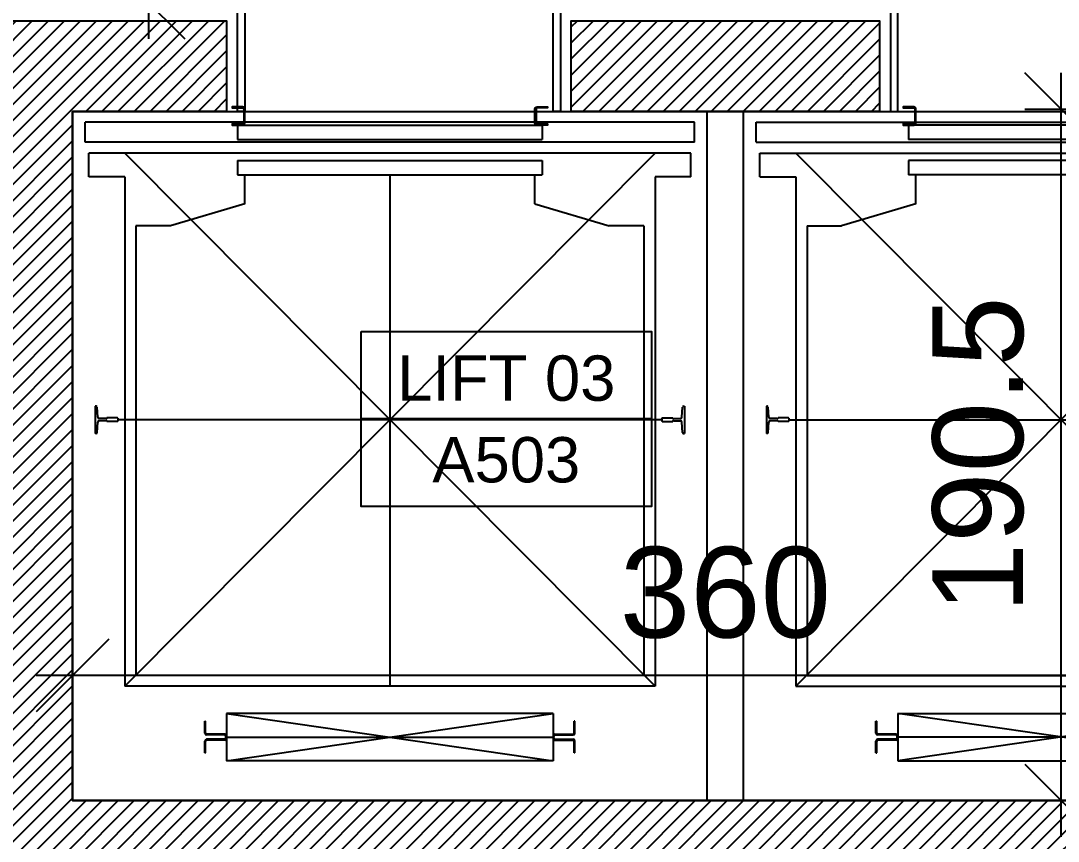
# Model space of a CAD drawing. Extents: x -0.9 to 45.6, y -8.7 to 61.5.
# Drawn here: x 11.736 to 14.596, y 7.738 to 10 of the extents above; entities that cross this region are included whole.
import ezdxf
from ezdxf.enums import TextEntityAlignment as Align

# ---------------------------------------------------------------- set-up
doc = ezdxf.new("R2010")
doc.units = 0
doc.header["$MEASUREMENT"] = 0
doc.header["$PDMODE"] = 35
doc.header["$PDSIZE"] = 0.3
doc.layers.get('0').update_dxf_attribs({"linetype": 'CONTINUOUS'})
doc.layers.get('DEFPOINTS').update_dxf_attribs({"linetype": 'CONTINUOUS'})
for name, color, linetype in [('A-ANNO-EVTRTAG', 7, 'CONTINUOUS'), ('A-asc', 15, 'CONTINUOUS'), ('a-dim', 3, 'CONTINUOUS'), ('A-HATCH-CONC', 8, 'CONTINUOUS'), ('A-PROJECTION', 9, 'CONTINUOUS'), ('A-sect-marble', 1, 'CONTINUOUS'), ('S-2ND-3RD-4-5-6TH$0$A-SHAFT GR', 8, 'CONTINUOUS'), ('S-2ND-3RD-4-5-6TH$0$A-STR 2-3-4-5-6', 2, 'CONTINUOUS')]:
    doc.layers.add(name, color=color, linetype=linetype)
doc.styles.add('A100-STEXT', font='arial.ttf', dxfattribs={"height": 0.25})
doc.styles.add('BLOCK', font='arial.ttf', dxfattribs={"width": 0.8, "height": 0.25})
doc.dimstyles.new('A100-DIM', dxfattribs={"dimtxt": 0.25, "dimasz": 0.2, "dimexe": 0.1, "dimexo": 0.3, "dimgap": 0.1, "dimtad": 1, "dimlfac": 100, "dimrnd": 0.5, "dimdsep": 46, "dimtxsty": 'A100-STEXT', "dimblk1": 'OBLIQUE', "dimblk2": 'OBLIQUE', "dimsah": 1, "dimcen": -0.05, "dimdle": 0.1, "dimclrd": 15, "dimclre": 15, "dimclrt": 256, "dimadec": 0, "dimazin": 0, "dimtfac": 0.28, "dimtix": 1, "dimtmove": 2, "dimatfit": 3, "dimldrblk": 'OBLIQUE', "dimfxl": 1, "dimtolj": 1, "dimarcsym": 0})

# ---------------------------------------------------------------- blocks, each defined once
blk = doc.blocks.new('A-AXIS$0$block-elevator')
at = {"color": 0}
for p, q in [((1.606, -0.315), (1.606, 1.585)), ((1.706, -0.315), (1.706, 1.585)), ((1.571, 1.555), (-0.109, 1.555)), ((-0.109, 1.5), (-0.109, 1.555)), ((0.311, 1.5475), (0.311, 1.5075)), ((0.311, 1.5475), (1.151, 1.5475)), ((1.151, 1.5475), (1.151, 1.5075)), ((1.571, 1.5), (1.571, 1.555)), ((1.741, 1.555), (3.421, 1.555)), ((1.741, 1.5), (1.741, 1.555)), ((2.161, 1.5475), (2.161, 1.5075)), ((3.001, 1.5475), (2.161, 1.5475)), ((1.571, 1.5), (-0.109, 1.5)), ((0.311, 1.5075), (1.151, 1.5075)), ((1.741, 1.5), (3.421, 1.5)), ((3.001, 1.5075), (2.161, 1.5075)), ((1.561, 1.47), (-0.099, 1.47)), ((-0.099, 1.405), (-0.099, 1.47)), ((1.462, 0), (0, 1.47)), ((0, 0), (1.462, 1.47)), ((1.561, 1.405), (1.561, 1.47)), ((1.751, 1.47), (3.411, 1.47)), ((1.751, 1.405), (1.751, 1.47)), ((3.312, 0), (1.85, 1.47)), ((1.85, 0), (3.312, 1.47)), ((0.311, 1.45), (1.151, 1.45)), ((0.311, 1.45), (0.311, 1.41)), ((1.151, 1.45), (1.151, 1.41)), ((3.001, 1.45), (2.161, 1.45)), ((2.161, 1.45), (2.161, 1.41)), ((0, 1.405), (-0.099, 1.405)), ((0, 1.405), (0, 0)), ((0.311, 1.41), (1.151, 1.41)), ((0.331, 1.33), (0.331, 1.41)), ((0.731, 1.41), (0.731, 0)), ((1.131, 1.33), (1.131, 1.41)), ((1.462, 1.405), (1.462, 0)), ((1.561, 1.405), (1.462, 1.405)), ((1.751, 1.405), (1.85, 1.405)), ((1.85, 1.405), (1.85, 0)), ((3.001, 1.41), (2.161, 1.41)), ((2.181, 1.33), (2.181, 1.41)), ((0.331, 1.33), (0.126, 1.27)), ((1.131, 1.33), (1.336, 1.27)), ((2.181, 1.33), (1.976, 1.27)), ((0.031, 1.27), (0.031, 0.03)), ((0.126, 1.27), (0.031, 1.27)), ((1.431, 1.27), (1.336, 1.27)), ((1.431, 1.27), (1.431, 0.03)), ((1.881, 1.27), (1.976, 1.27)), ((1.881, 1.27), (1.881, 0.03)), ((-0.081, 0.7725), (-0.081, 0.6975)), ((-0.0784, 0.7725), (-0.081, 0.7725)), ((1.5404, 0.7725), (1.543, 0.7725)), ((1.543, 0.7725), (1.543, 0.6975)), ((1.769, 0.7725), (1.769, 0.6975)), ((1.7716, 0.7725), (1.769, 0.7725)), ((-0.0742, 0.7418), (-0.0759, 0.7701)), ((1.5362, 0.7418), (1.5379, 0.7701)), ((1.7758, 0.7418), (1.7741, 0.7701)), ((-0.0759, 0.6999), (-0.0742, 0.7282)), ((-0.0505, 0.738), (-0.0702, 0.738)), ((-0.0505, 0.732), (-0.0702, 0.732)), ((-0.049, 0.74), (-0.049, 0.7395)), ((-0.02, 0.74), (-0.049, 0.74)), ((-0.049, 0.7305), (-0.049, 0.73)), ((-0.02, 0.73), (-0.049, 0.73)), ((-0.019, 0.739), (-0.02, 0.74)), ((-0.02, 0.73), (-0.019, 0.731)), ((-0.019, 0.739), (-0.019, 0.731)), ((1.481, 0.735), (-0.019, 0.735)), ((1.481, 0.739), (1.482, 0.74)), ((1.481, 0.739), (1.481, 0.731)), ((1.482, 0.73), (1.481, 0.731)), ((1.482, 0.74), (1.511, 0.74)), ((1.482, 0.73), (1.511, 0.73)), ((1.511, 0.74), (1.511, 0.7395)), ((1.511, 0.7305), (1.511, 0.73)), ((1.5125, 0.738), (1.5322, 0.738)), ((1.5125, 0.732), (1.5322, 0.732)), ((1.5379, 0.6999), (1.5362, 0.7282)), ((1.7741, 0.6999), (1.7758, 0.7282)), ((1.7995, 0.738), (1.7798, 0.738)), ((1.7995, 0.732), (1.7798, 0.732)), ((1.801, 0.74), (1.801, 0.7395)), ((1.83, 0.74), (1.801, 0.74)), ((1.801, 0.7305), (1.801, 0.73)), ((1.83, 0.73), (1.801, 0.73)), ((1.831, 0.739), (1.83, 0.74)), ((1.83, 0.73), (1.831, 0.731)), ((1.831, 0.739), (1.831, 0.731)), ((1.831, 0.735), (3.331, 0.735)), ((-0.0784, 0.6975), (-0.081, 0.6975)), ((1.5404, 0.6975), (1.543, 0.6975)), ((1.7716, 0.6975), (1.769, 0.6975)), ((1.431, 0.03), (0.031, 0.03)), ((1.881, 0.03), (3.281, 0.03)), ((1.462, 0), (0, 0)), ((1.85, 0), (3.312, 0)), ((0.281, -0.075), (1.181, -0.205)), ((0.281, -0.205), (1.181, -0.075)), ((1.181, -0.075), (0.281, -0.075)), ((0.281, -0.075), (0.281, -0.205)), ((1.181, -0.075), (1.181, -0.205)), ((3.031, -0.205), (2.131, -0.075)), ((3.031, -0.075), (2.131, -0.205)), ((2.131, -0.075), (3.031, -0.075)), ((2.131, -0.075), (2.131, -0.205)), ((0.221, -0.129), (0.221, -0.0965)), ((0.221, -0.0965), (0.223, -0.0965)), ((0.223, -0.129), (0.223, -0.0965)), ((1.239, -0.129), (1.239, -0.0965)), ((1.241, -0.0965), (1.239, -0.0965)), ((1.241, -0.129), (1.241, -0.0965)), ((2.071, -0.129), (2.071, -0.0965)), ((2.071, -0.0965), (2.073, -0.0965)), ((2.073, -0.129), (2.073, -0.0965)), ((0.276, -0.132), (0.226, -0.132)), ((0.276, -0.134), (0.226, -0.134)), ((0.279, -0.143), (0.279, -0.137)), ((0.281, -0.137), (0.281, -0.143)), ((0.281, -0.14), (1.181, -0.14)), ((1.181, -0.137), (1.181, -0.143)), ((1.183, -0.143), (1.183, -0.137)), ((1.186, -0.132), (1.236, -0.132)), ((1.186, -0.134), (1.236, -0.134)), ((2.126, -0.132), (2.076, -0.132)), ((2.126, -0.134), (2.076, -0.134)), ((2.129, -0.143), (2.129, -0.137)), ((2.131, -0.137), (2.131, -0.143)), ((3.031, -0.14), (2.131, -0.14)), ((0.221, -0.1835), (0.221, -0.151)), ((0.223, -0.1835), (0.223, -0.151)), ((0.276, -0.146), (0.226, -0.146)), ((0.276, -0.148), (0.226, -0.148)), ((1.186, -0.146), (1.236, -0.146)), ((1.186, -0.148), (1.236, -0.148)), ((1.239, -0.1835), (1.239, -0.151)), ((1.241, -0.1835), (1.241, -0.151)), ((2.071, -0.1835), (2.071, -0.151)), ((2.073, -0.1835), (2.073, -0.151)), ((2.126, -0.146), (2.076, -0.146)), ((2.126, -0.148), (2.076, -0.148)), ((0.221, -0.1835), (0.223, -0.1835)), ((1.241, -0.1835), (1.239, -0.1835)), ((2.071, -0.1835), (2.073, -0.1835)), ((1.181, -0.205), (0.281, -0.205)), ((2.131, -0.205), (3.031, -0.205))]:
    blk.add_line(p, q, dxfattribs=at)
for points in [[(0.325, 1.5475, 0.414214), (0.331, 1.5535), (0.331, 1.5915, 0.414214), (0.325, 1.5975), (0.296, 1.5975), (0.296, 1.5945), (0.325, 1.5945, -0.414214), (0.328, 1.5915), (0.328, 1.5535, -0.414214), (0.325, 1.5505), (0.296, 1.5505), (0.296, 1.5475)], [(1.137, 1.5505), (1.166, 1.5505), (1.166, 1.5475), (1.137, 1.5475, -0.414214), (1.131, 1.5535), (1.131, 1.5915, -0.414214), (1.137, 1.5975), (1.166, 1.5975), (1.166, 1.5945), (1.137, 1.5945, 0.414214), (1.134, 1.5915), (1.134, 1.5535, 0.414214)], [(2.175, 1.5505), (2.146, 1.5505), (2.146, 1.5475), (2.175, 1.5475, 0.414214), (2.181, 1.5535), (2.181, 1.5915, 0.414214), (2.175, 1.5975), (2.146, 1.5975), (2.146, 1.5945), (2.175, 1.5945, -0.414214), (2.178, 1.5915), (2.178, 1.5535, -0.414214)]]:
    blk.add_lwpolyline(points, format="xyb", close=True, dxfattribs=at)
for centre, radius, start, end in [((-0.0784, 0.77), 0.0025, 3.3178, 90), ((1.5404, 0.77), 0.0025, 90, 176.6822), ((1.7716, 0.77), 0.0025, 3.3178, 90), ((-0.0702, 0.742), 0.004, 183.3178, 270), ((-0.0702, 0.728), 0.004, 90, 176.6822), ((-0.0505, 0.7395), 0.0015, 270, 0), ((-0.0505, 0.7305), 0.0015, 0, 90), ((1.5125, 0.7395), 0.0015, 180, 270), ((1.5125, 0.7305), 0.0015, 90, 180), ((1.5322, 0.742), 0.004, 270, 356.6822), ((1.5322, 0.728), 0.004, 3.3178, 90), ((1.7798, 0.742), 0.004, 183.3178, 270), ((1.7798, 0.728), 0.004, 90, 176.6822), ((1.7995, 0.7395), 0.0015, 270, 0), ((1.7995, 0.7305), 0.0015, 0, 90), ((-0.0784, 0.7), 0.0025, 270, 356.6822), ((1.5404, 0.7), 0.0025, 183.3178, 270), ((1.7716, 0.7), 0.0025, 270, 356.6822), ((0.226, -0.129), 0.005, 180, 270), ((0.226, -0.129), 0.003, 180, 270), ((0.276, -0.137), 0.005, 0, 90), ((0.276, -0.137), 0.003, 0, 90), ((0.276, -0.143), 0.005, 270, 0), ((0.276, -0.143), 0.003, 270, 0), ((1.186, -0.137), 0.005, 90, 180), ((1.186, -0.143), 0.005, 180, 270), ((1.186, -0.137), 0.003, 90, 180), ((1.186, -0.143), 0.003, 180, 270), ((1.236, -0.129), 0.005, 270, 0), ((1.236, -0.129), 0.003, 270, 0), ((2.076, -0.129), 0.005, 180, 270), ((2.076, -0.129), 0.003, 180, 270), ((2.126, -0.137), 0.005, 0, 90), ((2.126, -0.137), 0.003, 0, 90), ((2.126, -0.143), 0.005, 270, 0), ((2.126, -0.143), 0.003, 270, 0), ((0.226, -0.151), 0.005, 90, 180), ((0.226, -0.151), 0.003, 90, 180), ((1.236, -0.151), 0.005, 0, 90), ((1.236, -0.151), 0.003, 0, 90), ((2.076, -0.151), 0.005, 90, 180), ((2.076, -0.151), 0.003, 90, 180)]:
    blk.add_arc(centre, radius, start, end, dxfattribs=at)
blk = doc.blocks.new('EVTRTAG')
at = {"color": 7}
for points in [[(-0.008, 0.004823), (0.008, 0.004823), (0.008, 0), (-0.008, 0)], [(-0.008, 0), (0.008, 0), (0.008, -0.004823), (-0.008, -0.004823)]]:
    blk.add_lwpolyline(points, close=True, dxfattribs=at)
at = {"color": 7, "style": 'BLOCK'}
blk.add_attdef('EVTR', text='', height=0.0025, dxfattribs=at).set_placement((0, 0.00225), align=Align.MIDDLE)
blk.add_attdef('DWG', text='', height=0.0025, rotation=360, dxfattribs=at).set_placement((0, -0.00225), align=Align.MIDDLE)
blk = doc.blocks.new('_OBLIQUE')
at = {"color": 0, "linetype": 'ByBlock'}
blk.add_line((-0.5, -0.5), (0.5, 0.5), dxfattribs=at)
blk = doc.blocks.new('*D204')
at = {"layer": 'a-dim', "color": 15, "lineweight": -2}
for p, q in [((14.6034, 9.8565), (14.6034, 7.75)), ((14.5034, 9.7565), (14.7034, 9.7565)), ((14.5034, 7.85), (14.7034, 7.85))]:
    blk.add_line(p, q, dxfattribs=at)
at = {"layer": 'DEFPOINTS', "color": 0}
for p in [(14.2034, 9.7565), (14.2034, 7.85), (14.6034, 7.85)]:
    blk.add_point(p, dxfattribs=at)
at = {"layer": 'a-dim', "color": 15, "lineweight": -2, "xscale": 0.2, "yscale": 0.2, "zscale": 0.2}
for p, rotation in [((14.6034, 9.7565), 90), ((14.6034, 7.85), 270)]:
    blk.add_blockref('_OBLIQUE', p, dxfattribs=dict(at, rotation=rotation))
at = {"layer": 'a-dim', "insert": (14.3757, 8.8032), "char_height": 0.25, "attachment_point": 5, "rotation": 90, "style": 'A100-STEXT'}
blk.add_mtext('\\A1;190.5', dxfattribs=at)
blk = doc.blocks.new('*D205')
at = {"layer": 'a-dim', "color": 15, "lineweight": -2}
for p, q in [((11.8784, 8.15), (11.8784, 8.295)), ((15.4784, 8.15), (15.4784, 8.295)), ((15.5784, 8.195), (11.7784, 8.195))]:
    blk.add_line(p, q, dxfattribs=at)
at = {"layer": 'DEFPOINTS', "color": 0}
for p in [(11.8784, 8.195), (11.8784, 7.85), (15.4784, 7.85)]:
    blk.add_point(p, dxfattribs=at)
at = {"layer": 'a-dim', "color": 15, "lineweight": -2, "xscale": 0.2, "yscale": 0.2, "zscale": 0.2}
for p, rotation in [((11.8784, 8.195), 179.9999999995293), ((15.4784, 8.195), 359.9999999995293)]:
    blk.add_blockref('_OBLIQUE', p, dxfattribs=dict(at, rotation=rotation))
at = {"layer": 'a-dim', "insert": (13.6784, 8.4227), "char_height": 0.25, "attachment_point": 5, "style": 'A100-STEXT'}
blk.add_mtext('\\A1;360', dxfattribs=at)
blk = doc.blocks.new('*D206')
at = {"layer": 'a-dim', "color": 15, "lineweight": -2}
for p, q in [((12.0879, 11.7), (12.0879, 9.95)), ((12.3034, 11.6), (12.1879, 11.6)), ((12.3034, 10.05), (12.1879, 10.05))]:
    blk.add_line(p, q, dxfattribs=at)
at = {"layer": 'DEFPOINTS', "color": 0}
for p in [(12.0034, 11.6), (12.0034, 10.05), (12.0879, 10.05)]:
    blk.add_point(p, dxfattribs=at)
at = {"layer": 'a-dim', "color": 15, "lineweight": -2, "xscale": 0.2, "yscale": 0.2, "zscale": 0.2}
for p, rotation in [((12.0879, 11.6), 90), ((12.0879, 10.05), 270)]:
    blk.add_blockref('_OBLIQUE', p, dxfattribs=dict(at, rotation=rotation))
at = {"layer": 'a-dim', "insert": (11.8603, 10.825), "char_height": 0.25, "attachment_point": 5, "rotation": 90, "style": 'A100-STEXT'}
blk.add_mtext('\\A1;155', dxfattribs=at)

msp = doc.modelspace()

# ---------------------------------------------------------------- hatches: boundary and pattern name
at = {"layer": 'A-HATCH-CONC'}
h = msp.add_hatch(dxfattribs=at)
h.set_pattern_fill('ANSI31', color=256, scale=0.25, style=0)
h.paths.add_polyline_path([(15.77837, 10), (15.05337, 10), (15.05337, 9.75), (15.47837, 9.75), (15.47837, 7.85), (11.87837, 7.85), (11.87837, 9.75), (12.30337, 9.75), (12.30337, 10), (11.57837, 10), (11.57837, 7.05), (11.87837, 7.05), (11.87837, 7.55), (15.47837, 7.55), (15.47837, 7.05), (15.77837, 7.05)])
h = msp.add_hatch(dxfattribs=at)
h.set_pattern_fill('ANSI31', color=256, scale=0.25, style=0)
h.paths.add_polyline_path([(14.10337, 10), (13.25337, 10), (13.25337, 9.75), (14.10337, 9.75)])

# ---------------------------------------------------------------- linework, layer by layer
at = {"layer": 'A-PROJECTION'}
for p, q in [((12.30337, 9.75), (13.25337, 9.75)), ((14.10337, 9.75), (15.05337, 9.75))]:
    msp.add_line(p, q, dxfattribs=at)
at = {"layer": 'A-sect-marble'}
for points in [[(12.33337, 10.05), (12.35337, 10.05), (12.35337, 9.75), (12.33337, 9.75)], [(13.20337, 10.05), (13.22337, 10.05), (13.22337, 9.75), (13.20337, 9.75)], [(14.15337, 10.05), (14.13337, 10.05), (14.13337, 9.75), (14.15337, 9.75)]]:
    msp.add_lwpolyline(points, close=True, dxfattribs=at)
at = {"layer": 'S-2ND-3RD-4-5-6TH$0$A-SHAFT GR'}
msp.add_lwpolyline([(15.47837, 7.85), (11.87837, 7.85), (11.87837, 9.75), (15.47837, 9.75)], close=True, dxfattribs=at)
at = {"layer": 'S-2ND-3RD-4-5-6TH$0$A-STR 2-3-4-5-6'}
msp.add_line((11.87837, 7.85), (15.47837, 7.85), dxfattribs=at)
for points in [[(11.87837, 9.75), (11.87837, 7.85), (15.47837, 7.85), (15.47837, 9.75), (15.05337, 9.75), (15.05337, 10), (15.77837, 10), (15.77837, 7.05), (15.47837, 7.05), (15.47837, 7.55), (11.87837, 7.55), (11.87837, 7.05), (11.57837, 7.05), (11.57837, 10), (12.30337, 10), (12.30337, 9.75)], [(13.25337, 9.75), (13.25337, 10), (14.10337, 10), (14.10337, 9.75)]]:
    msp.add_lwpolyline(points, close=True, dxfattribs=at)

# ---------------------------------------------------------------- block references
at = {"layer": 'A-ANNO-EVTRTAG', "xscale": 50, "yscale": 50, "zscale": 50}
msp.add_blockref('EVTRTAG', (13.07429, 8.90225), dxfattribs=at).add_auto_attribs({'EVTR': 'LIFT 03', 'DWG': 'A503'})
at = {"layer": 'A-asc'}
msp.add_blockref('A-AXIS$0$block-elevator', (12.02237, 8.165), dxfattribs=at)

# ---------------------------------------------------------------- dimensions: what is measured, and where the dimension line sits
at = {"layer": 'a-dim'}
for p1, p2, distance, picture, middle in [((12.00337, 11.6), (12.00337, 10.05), 0.08458, '*D206', (11.86031, 10.825)), ((14.20337, 9.7565), (14.20337, 7.85), 0.4, '*D204', (14.37573, 8.80325)), ((15.47837, 7.85), (11.87837, 7.85), -0.345, '*D205', (13.67837, 8.42273))]:
    dim = msp.add_aligned_dim(p1=p1, p2=p2, distance=distance, dimstyle='A100-DIM', dxfattribs=at)
    dim.commit()
    dim.dimension.update_dxf_attribs({"geometry": picture, "text_midpoint": middle})

doc.saveas('drawing.dxf')
